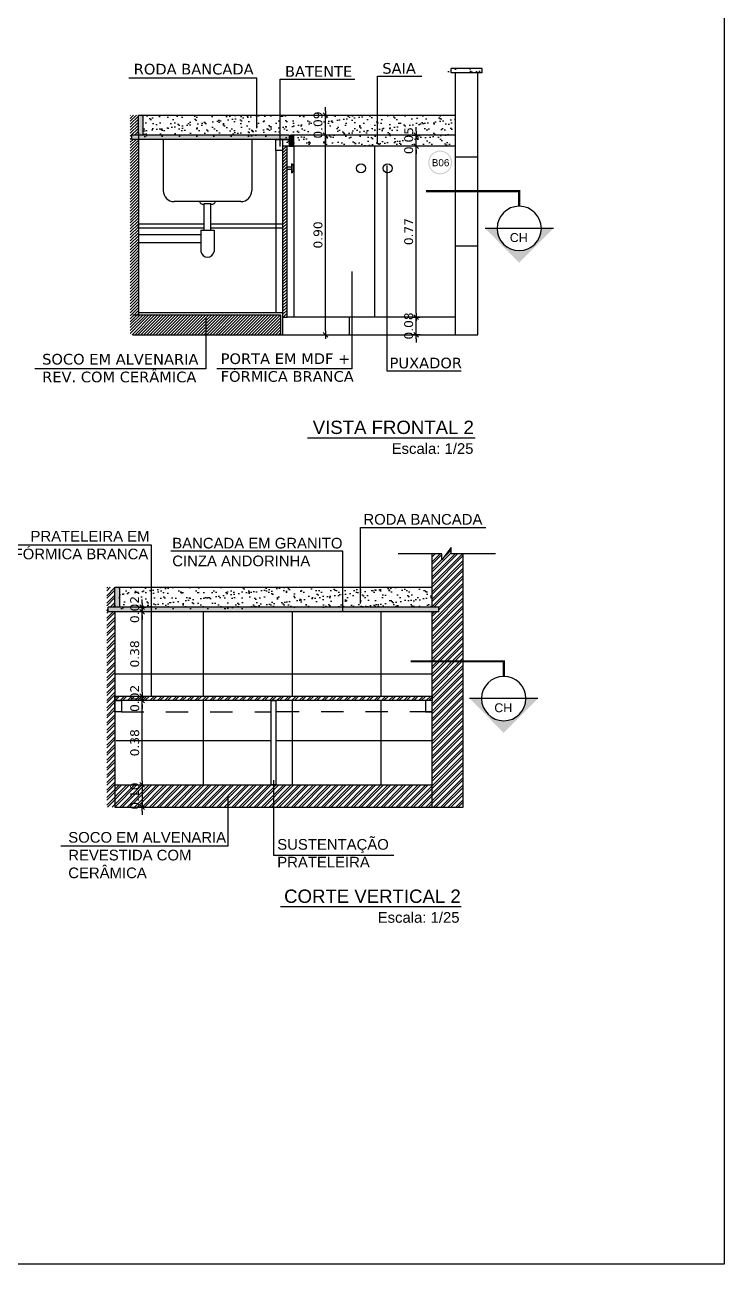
# Model space of a CAD drawing. Extents: x -36 to 357, y 137 to 237.
# Drawn here: x 10.5 to 13.65, y 143.8 to 149.38 of the extents above; entities that cross this region are included whole.
import ezdxf

# ---------------------------------------------------------------- set-up
doc = ezdxf.new("R2010")
doc.units = 0
doc.header["$LTSCALE"] = 0.01
doc.linetypes.add('DASHDOT', pattern=[25.4, 12.7, -6.35, 0, -6.35])
doc.linetypes.add('TRAÇO-2PTOS_P', pattern=[0.625, 0.25, -0.125, 0, -0.125, 0, -0.125])
doc.layers.get('0').update_dxf_attribs({"linetype": 'CONTINUOUS'})
doc.layers.get('DEFPOINTS').update_dxf_attribs({"linetype": 'CONTINUOUS'})
for name, color, linetype in [('01', 1, 'CONTINUOUS'), ('A-AREAS', 2, 'CONTINUOUS'), ('A-COTAS', 1, 'CONTINUOUS'), ('A-HACHURAPARED', 254, 'CONTINUOUS'), ('A-PISOS-IDEN', 9, 'CONTINUOUS'), ('A-SIMBO', 2, 'CONTINUOUS'), ('A-SOLEIRA', 1, 'CONTINUOUS'), ('AR-CORTE', 1, 'CONTINUOUS'), ('ARQ-CTA-1_025', 1, 'CONTINUOUS'), ('ARQ-EQP-VISTA', 1, 'CONTINUOUS'), ('ARQ-HTC', 9, 'CONTINUOUS'), ('ARQ-SMB-1_025', 1, 'CONTINUOUS'), ('ARQ-SMB-1_100', 1, 'CONTINUOUS'), ('ARQ-TXT-1_025', 2, 'CONTINUOUS'), ('ARQ_CORTE1', 3, 'CONTINUOUS')]:
    doc.layers.add(name, color=color, linetype=linetype)
doc.styles.add('A16-E50', font='arial.ttf', dxfattribs={"height": 0.08})
doc.styles.add('ESC-50-A20', font='arial.ttf', dxfattribs={"height": 0.1})
doc.styles.add('FNDE Texto Cota 0025', font='verdana.ttf', dxfattribs={"height": 0.04})
doc.dimstyles.new('FNDE 1-0025', dxfattribs={"dimscale": 5, "dimtxt": 0.04, "dimasz": 0.0035, "dimexe": 0.15, "dimexo": 0.15, "dimgap": 0.0025, "dimtad": 1, "dimzin": 1, "dimdsep": 46, "dimtxsty": 'FNDE Texto Cota 0025', "dimblk": 'tic', "dimcen": 0.015, "dimdle": 0.15, "dimse1": 1, "dimse2": 1, "dimclrd": 251, "dimclre": 251, "dimclrt": 256, "dimaunit": 1, "dimadec": 3, "dimazin": 0, "dimtfac": 1, "dimtix": 1, "dimtmove": 2, "dimatfit": 3, "dimfxl": 0.15, "dimtvp": 1, "dimtolj": 1, "dimtzin": 0, "dimarcsym": 0})
pattern_1 = [(217.5, (46.78146, -15.73474), (0.001600031, -0.048941324), [0, -0.038608, 0, -0.04318, 0, -0.041275]), (187.5, (46.78146, -15.73474), (-0.044952328, -0.07168251), [0, -0.020828, 0, -0.034798, 0, -0.013335]), (147.5, (46.8127, -15.73474), (-0.079099237, -0.000143718), [0, -0.0127, 0, -0.04572, 0, -0.05969]), (137.5, (46.8127, -15.73474), (-0.076355645, -0.022292932), [0, -0.00635, 0, -0.029972, 0, -0.03429])]

# ---------------------------------------------------------------- blocks, each defined once
blk = doc.blocks.new('tic')
at = {"color": 251}
for p, q in [((-1, 0), (1, 0)), ((0, -1), (0, 1))]:
    blk.add_line(p, q, dxfattribs=at)
blk.add_line((-0.6, -0.6), (0.6, 0.6))
blk = doc.blocks.new('*D33')
at = {"layer": 'ARQ-CTA-1_025', "color": 251, "lineweight": -2}
blk.add_line((11.0259, 145.9735), (11.0259, 146.3187), dxfattribs=at)
at = {"layer": 'DEFPOINTS', "color": 0}
for p in [(10.9031, 146.3362), (11.0259, 146.3362), (10.9031, 145.956)]:
    blk.add_point(p, dxfattribs=at)
at = {"layer": 'ARQ-CTA-1_025', "color": 251, "lineweight": -2, "xscale": 0.0175, "yscale": 0.0175, "zscale": 0.0175}
for p, rotation in [((11.0259, 146.3362), 90), ((11.0259, 145.956), 270)]:
    blk.add_blockref('tic', p, dxfattribs=dict(at, rotation=rotation))
at = {"layer": 'ARQ-CTA-1_025', "insert": (10.9924, 146.1461), "char_height": 0.04, "attachment_point": 5, "rotation": 90, "style": 'FNDE Texto Cota 0025'}
blk.add_mtext('\\A1;0.38', dxfattribs=at)
blk = doc.blocks.new('*D34')
at = {"layer": 'ARQ-CTA-1_025', "color": 251, "lineweight": -2}
for p, q in [((11.0259, 146.3737), (11.0259, 146.3912)), ((11.0259, 146.3362), (11.0259, 146.3562)), ((11.0259, 146.3187), (11.0259, 146.3012))]:
    blk.add_line(p, q, dxfattribs=at)
at = {"layer": 'DEFPOINTS', "color": 0}
for p in [(10.9031, 146.3562), (11.0259, 146.3562), (10.9031, 146.3362)]:
    blk.add_point(p, dxfattribs=at)
at = {"layer": 'ARQ-CTA-1_025', "color": 251, "lineweight": -2, "xscale": 0.0175, "yscale": 0.0175, "zscale": 0.0175}
for p, rotation in [((11.0259, 146.3562), 270), ((11.0259, 146.3362), 90)]:
    blk.add_blockref('tic', p, dxfattribs=dict(at, rotation=rotation))
at = {"layer": 'ARQ-CTA-1_025', "insert": (10.9925, 146.3462), "char_height": 0.04, "attachment_point": 5, "rotation": 90, "style": 'FNDE Texto Cota 0025'}
blk.add_mtext('\\A1;0.02', dxfattribs=at)
blk = doc.blocks.new('*D35')
at = {"layer": 'ARQ-CTA-1_025', "color": 251, "lineweight": -2}
blk.add_line((11.0259, 146.3737), (11.0259, 146.7189), dxfattribs=at)
at = {"layer": 'DEFPOINTS', "color": 0}
for p in [(10.9031, 146.7364), (11.0259, 146.7364), (10.9031, 146.3562)]:
    blk.add_point(p, dxfattribs=at)
at = {"layer": 'ARQ-CTA-1_025', "color": 251, "lineweight": -2, "xscale": 0.0175, "yscale": 0.0175, "zscale": 0.0175}
for p, rotation in [((11.0259, 146.7364), 90), ((11.0259, 146.3562), 270)]:
    blk.add_blockref('tic', p, dxfattribs=dict(at, rotation=rotation))
at = {"layer": 'ARQ-CTA-1_025', "insert": (10.9924, 146.5463), "char_height": 0.04, "attachment_point": 5, "rotation": 90, "style": 'FNDE Texto Cota 0025'}
blk.add_mtext('\\A1;0.38', dxfattribs=at)
blk = doc.blocks.new('*D36')
at = {"layer": 'ARQ-CTA-1_025', "color": 251, "lineweight": -2}
for p, q in [((11.0259, 145.9735), (11.0259, 145.991)), ((11.0259, 145.956), (11.0259, 145.856)), ((11.0259, 145.8385), (11.0259, 145.821))]:
    blk.add_line(p, q, dxfattribs=at)
at = {"layer": 'DEFPOINTS', "color": 0}
for p in [(10.9031, 145.956), (10.9031, 145.856), (11.0259, 145.856)]:
    blk.add_point(p, dxfattribs=at)
at = {"layer": 'ARQ-CTA-1_025', "color": 251, "lineweight": -2, "xscale": 0.0175, "yscale": 0.0175, "zscale": 0.0175}
for p, rotation in [((11.0259, 145.956), 270), ((11.0259, 145.856), 90)]:
    blk.add_blockref('tic', p, dxfattribs=dict(at, rotation=rotation))
at = {"layer": 'ARQ-CTA-1_025', "insert": (10.9925, 145.906), "char_height": 0.04, "attachment_point": 5, "rotation": 90, "style": 'FNDE Texto Cota 0025'}
blk.add_mtext('\\A1;0.10', dxfattribs=at)
blk = doc.blocks.new('FNDE-Ind Corte-1_025')
blk.add_hatch(color=251).paths.add_polyline_path([(242.4601, -6.2526), (242.5139, -6.2526, -1), (242.7139, -6.2526), (242.7678, -6.2526), (242.6139, -6.0987)])
at = {"color": 251, "linetype": 'Continuous'}
blk.add_line((242.7678, -6.2526), (242.4601, -6.2526), dxfattribs=at)
blk.add_circle((242.6139, -6.2526), 0.1, dxfattribs=at)
blk = doc.blocks.new('*D37')
at = {"layer": 'ARQ-CTA-1_025', "color": 251, "lineweight": -2}
for p, q in [((11.0259, 146.7739), (11.0259, 146.7914)), ((11.0259, 146.7364), (11.0259, 146.7564)), ((11.0259, 146.7189), (11.0259, 146.7014))]:
    blk.add_line(p, q, dxfattribs=at)
at = {"layer": 'DEFPOINTS', "color": 0}
for p in [(11.0259, 146.7564), (11.0581, 146.7564), (11.0581, 146.7364)]:
    blk.add_point(p, dxfattribs=at)
at = {"layer": 'ARQ-CTA-1_025', "color": 251, "lineweight": -2, "xscale": 0.0175, "yscale": 0.0175, "zscale": 0.0175}
for p, rotation in [((11.0259, 146.7564), 270), ((11.0259, 146.7364), 90)]:
    blk.add_blockref('tic', p, dxfattribs=dict(at, rotation=rotation))
at = {"layer": 'ARQ-CTA-1_025', "insert": (10.9925, 146.7464), "char_height": 0.04, "attachment_point": 5, "rotation": 90, "style": 'FNDE Texto Cota 0025'}
blk.add_mtext('\\A1;0.02', dxfattribs=at)
blk = doc.blocks.new('*D269')
at = {"layer": 'ARQ-CTA-1_025', "color": 251, "lineweight": -2}
blk.add_line((11.8521, 148.0013), (11.8521, 148.8663), dxfattribs=at)
at = {"layer": 'DEFPOINTS', "color": 0}
for p in [(11.8521, 148.8838), (11.9955, 148.8838), (11.9951, 147.9838)]:
    blk.add_point(p, dxfattribs=at)
at = {"layer": 'ARQ-CTA-1_025', "color": 251, "lineweight": -2, "xscale": 0.0175, "yscale": 0.0175, "zscale": 0.0175}
for p, rotation in [((11.8521, 148.8838), 90), ((11.8521, 147.9838), 270)]:
    blk.add_blockref('tic', p, dxfattribs=dict(at, rotation=rotation))
at = {"layer": 'ARQ-CTA-1_025', "insert": (11.8188, 148.4338), "char_height": 0.04, "attachment_point": 5, "rotation": 90, "style": 'FNDE Texto Cota 0025'}
blk.add_mtext('\\A1;0.90', dxfattribs=at)
blk = doc.blocks.new('*D270')
at = {"layer": 'ARQ-CTA-1_025', "color": 251, "lineweight": -2}
for p, q in [((11.8521, 148.9916), (11.8521, 149.0091)), ((11.8521, 148.8838), (11.8521, 148.9741)), ((11.8521, 148.8663), (11.8521, 148.8488))]:
    blk.add_line(p, q, dxfattribs=at)
at = {"layer": 'DEFPOINTS', "color": 0}
for p in [(11.8521, 148.9741), (11.9951, 148.9741), (11.9955, 148.8838)]:
    blk.add_point(p, dxfattribs=at)
at = {"layer": 'ARQ-CTA-1_025', "color": 251, "lineweight": -2, "xscale": 0.0175, "yscale": 0.0175, "zscale": 0.0175}
for p, rotation in [((11.8521, 148.9741), 270), ((11.8521, 148.8838), 90)]:
    blk.add_blockref('tic', p, dxfattribs=dict(at, rotation=rotation))
at = {"layer": 'ARQ-CTA-1_025', "insert": (11.8188, 148.9289), "char_height": 0.04, "attachment_point": 5, "rotation": 90, "style": 'FNDE Texto Cota 0025'}
blk.add_mtext('\\A1;0.09', dxfattribs=at)
blk = doc.blocks.new('*D273')
at = {"layer": 'ARQ-CTA-1_025', "color": 251, "lineweight": -2}
for p, q in [((12.2611, 148.0813), (12.2611, 148.0988)), ((12.2611, 147.9838), (12.2611, 148.0638)), ((12.2611, 147.9663), (12.2611, 147.9488))]:
    blk.add_line(p, q, dxfattribs=at)
at = {"layer": 'DEFPOINTS', "color": 0}
for p in [(12.2611, 148.0638), (12.4712, 148.0638), (12.4712, 147.9838)]:
    blk.add_point(p, dxfattribs=at)
at = {"layer": 'ARQ-CTA-1_025', "color": 251, "lineweight": -2, "xscale": 0.0175, "yscale": 0.0175, "zscale": 0.0175}
for p, rotation in [((12.2611, 148.0638), 270), ((12.2611, 147.9838), 90)]:
    blk.add_blockref('tic', p, dxfattribs=dict(at, rotation=rotation))
at = {"layer": 'ARQ-CTA-1_025', "insert": (12.2277, 148.0238), "char_height": 0.04, "attachment_point": 5, "rotation": 90, "style": 'FNDE Texto Cota 0025'}
blk.add_mtext('\\A1;0.08', dxfattribs=at)
blk = doc.blocks.new('*D274')
at = {"layer": 'ARQ-CTA-1_025', "color": 251, "lineweight": -2}
blk.add_line((12.2611, 148.0813), (12.2611, 148.8166), dxfattribs=at)
at = {"layer": 'DEFPOINTS', "color": 0}
for p in [(12.2611, 148.8341), (12.4212, 148.8341), (12.4212, 148.0638)]:
    blk.add_point(p, dxfattribs=at)
at = {"layer": 'ARQ-CTA-1_025', "color": 251, "lineweight": -2, "xscale": 0.0175, "yscale": 0.0175, "zscale": 0.0175}
for p, rotation in [((12.2611, 148.8341), 90), ((12.2611, 148.0638), 270)]:
    blk.add_blockref('tic', p, dxfattribs=dict(at, rotation=rotation))
at = {"layer": 'ARQ-CTA-1_025', "insert": (12.2278, 148.4489), "char_height": 0.04, "attachment_point": 5, "rotation": 90, "style": 'FNDE Texto Cota 0025'}
blk.add_mtext('\\A1;0.77', dxfattribs=at)
blk = doc.blocks.new('*D275')
at = {"layer": 'ARQ-CTA-1_025', "color": 251, "lineweight": -2}
for p, q in [((12.2611, 148.9013), (12.2611, 148.9188)), ((12.2611, 148.8341), (12.2611, 148.8838)), ((12.2611, 148.8166), (12.2611, 148.7991))]:
    blk.add_line(p, q, dxfattribs=at)
at = {"layer": 'DEFPOINTS', "color": 0}
for p in [(12.2611, 148.8838), (12.4712, 148.8838), (12.4212, 148.8341)]:
    blk.add_point(p, dxfattribs=at)
at = {"layer": 'ARQ-CTA-1_025', "color": 251, "lineweight": -2, "xscale": 0.0175, "yscale": 0.0175, "zscale": 0.0175}
for p, rotation in [((12.2611, 148.8838), 270), ((12.2611, 148.8341), 90)]:
    blk.add_blockref('tic', p, dxfattribs=dict(at, rotation=rotation))
at = {"layer": 'ARQ-CTA-1_025', "insert": (12.2278, 148.8589), "char_height": 0.04, "attachment_point": 5, "rotation": 90, "style": 'FNDE Texto Cota 0025'}
blk.add_mtext('\\A1;0.05', dxfattribs=at)

msp = doc.modelspace()

# ---------------------------------------------------------------- hatches: boundary and pattern name
at = {"ltscale": 10}
h = msp.add_hatch(dxfattribs=at)
h.set_pattern_fill('AR-SAND', color=252, scale=0.025, style=0)
h.set_pattern_definition([(37.5, (-4522.023543, 182.615492), (-0.00157483395, 0.04817059423), [0, -0.038, 0, -0.0425, 0, -0.040625]), (7.5, (-4522.02354, 182.61549), (0.0442444176, 0.0705536516), [0, -0.0205, 0, -0.03425, 0, -0.013125]), (327.5, (-4522.054293, 182.615492), (0.07785354654, 0.00014147634), [0, -0.0125, 0, -0.045, 0, -0.05875]), (317.5, (-4522.05429, 182.61549), (0.0751531651, 0.0219418891), [0, -0.00625, 0, -0.0295, 0, -0.03375])])
h.paths.add_polyline_path([(11.589, 148.8841), (11.0292, 148.8841), (11.0292, 148.8741), (11.589, 148.8741)])
h = msp.add_hatch(dxfattribs=at)
h.set_pattern_fill('AR-SAND', color=252, scale=0.025, style=0)
h.set_pattern_definition([(37.5, (-4522.12963, 180.48776), (-0.00157483395, 0.04817059423), [0, -0.038, 0, -0.0425, 0, -0.040625]), (7.5, (-4522.12963, 180.48776), (0.0442444176, 0.0705536516), [0, -0.0205, 0, -0.03425, 0, -0.013125]), (327.5, (-4522.16038, 180.48776), (0.07785354654, 0.00014147634), [0, -0.0125, 0, -0.045, 0, -0.05875]), (317.5, (-4522.16038, 180.48776), (0.0751531651, 0.0219418891), [0, -0.00625, 0, -0.0295, 0, -0.03375])])
h.paths.add_polyline_path([(11.4829, 146.7564), (10.9231, 146.7564), (10.9231, 146.7464), (11.4829, 146.7464)])
at = {"layer": '01'}
h = msp.add_hatch(dxfattribs=at)
h.set_pattern_fill('ANSI31', color=251, scale=0.003)
h.set_pattern_definition([(45, (20.635557, -28.1038595), (-0.0067351921, 0.0067351921), [])])
h.paths.add_polyline_path([(11.6492, 148.0738), (11.0092, 148.0738), (11.0092, 147.9838), (11.6492, 147.9838)])
h.paths.add_polyline_path([(11.0092, 148.2639), (11.0092, 148.4639), (11.0092, 148.8641), (10.9792, 148.8641), (10.9792, 148.8841), (11.0092, 148.8841), (11.0092, 148.9741), (10.9721, 148.9741), (10.9721, 147.9838), (11.0092, 147.9838)])
h = msp.add_hatch(dxfattribs=at)
h.set_pattern_fill('ANSI31', color=251, scale=0.003)
h.set_pattern_definition([(45, (34.989745, -27.511444), (-0.0067351921, 0.0067351921), [])])
h.paths.add_polyline_path([(11.6792, 148.8341), (11.6592, 148.8341), (11.6592, 148.0638), (11.6792, 148.0638)])
h = msp.add_hatch(dxfattribs=at)
h.set_pattern_fill('ANSI32', color=251, scale=0.0025)
h.set_pattern_definition([(45, (20.529468, -28.039308), (-0.0168379802, 0.0168379802), []), (45, (20.540694, -28.039308), (-0.0168379802, 0.0168379802), [])])
h.paths.add_polyline_path([(12.3331, 145.956), (10.9031, 145.956), (10.9031, 145.856), (12.3331, 145.856)])
h.paths.add_polyline_path([(12.4731, 146.9977), (12.4185, 146.9977), (12.4185, 147.0253), (12.3775, 146.9702), (12.3775, 146.9977), (12.3331, 146.9977), (12.3331, 146.7564), (12.3631, 146.7564), (12.3631, 146.7364), (12.3331, 146.7364), (12.3331, 145.856), (12.4731, 145.856)])
h.paths.add_polyline_path([(10.9031, 146.7364), (10.8731, 146.7364), (10.8731, 146.7564), (10.9031, 146.7564), (10.9031, 146.8464), (10.8667, 146.8464), (10.8667, 145.8565), (10.9031, 145.8565)])
h = msp.add_hatch(dxfattribs=at)
h.set_pattern_fill('ANSI32', color=251, scale=0.0025)
h.set_pattern_definition([(45, (17.169251, -29.675057), (-0.0168379802, 0.0168379802), []), (45, (17.180477, -29.675057), (-0.0168379802, 0.0168379802), [])])
h.paths.add_polyline_path([(12.3331, 146.3562), (10.9031, 146.3562), (10.9031, 146.3362), (12.3331, 146.3362)])
h.paths.add_polyline_path([(11.0345, 146.3183), (11.0345, 146.3733), (10.9476, 146.3733), (10.9476, 146.3183)], flags=9)
at = {"layer": 'A-AREAS'}
h = msp.add_hatch(dxfattribs=at)
h.set_pattern_fill('AR-SAND', color=252, scale=0.001)
h.set_pattern_definition([(37.5, (20.52947, -28.03931), (-0.001600031, 0.048941324), [0, -0.038608, 0, -0.04318, 0, -0.041275]), (7.5, (20.52947, -28.03931), (0.044952328, 0.07168251), [0, -0.020828, 0, -0.034798, 0, -0.013335]), (327.5, (20.498226, -28.03931), (0.079099237, 0.000143718), [0, -0.0127, 0, -0.04572, 0, -0.05969]), (317.5, (20.498226, -28.03931), (0.076355645, 0.022292932), [0, -0.00635, 0, -0.029972, 0, -0.03429])])
h.paths.add_polyline_path([(12.3331, 146.8464), (10.9181, 146.8464, -0.414214), (10.9231, 146.8414), (10.9231, 146.7564), (12.3331, 146.7564)])
h.paths.add_polyline_path([(11.0345, 146.7185), (11.0345, 146.7735), (10.9476, 146.7735), (10.9476, 146.7185)], flags=9)
at = {"layer": 'A-HACHURAPARED'}
h = msp.add_hatch(dxfattribs=at)
h.set_pattern_fill('AR-SAND', color=252, scale=0.001, angle=180)
h.set_pattern_definition([(217.5, (0.71671, -22.913027), (0.001600031, -0.048941324), [0, -0.038608, 0, -0.04318, 0, -0.041275]), (187.5, (0.71671, -22.913027), (-0.044952328, -0.07168251), [0, -0.020828, 0, -0.034798, 0, -0.013335]), (147.5, (0.747953, -22.913027), (-0.079099237, -0.000143718), [0, -0.0127, 0, -0.04572, 0, -0.05969]), (137.5, (0.74795, -22.913027), (-0.076355645, -0.022292932), [0, -0.00635, 0, -0.029972, 0, -0.03429])])
h.paths.add_polyline_path([(12.5592, 149.1838), (12.3792, 149.1838), (12.3792, 149.1638), (12.5592, 149.1638)])
h = msp.add_hatch(dxfattribs=at)
h.set_pattern_fill('AR-SAND', color=252, scale=0.001, angle=180)
h.set_pattern_definition(pattern_1)
h.paths.add_polyline_path([(12.4392, 148.9741), (11.0242, 148.9741, -0.414214), (11.0292, 148.9691), (11.0292, 148.8841), (11.6942, 148.8841), (12.4392, 148.8838)])
h.paths.add_polyline_path([(11.1406, 148.8462), (11.1406, 148.9012), (11.0537, 148.9012), (11.0537, 148.8462)], flags=9)
h = msp.add_hatch(dxfattribs=at)
h.set_pattern_fill('AR-SAND', color=252, scale=0.001, angle=180)
h.set_pattern_definition(pattern_1)
h.paths.add_polyline_path([(12.4392, 148.8838), (11.6642, 148.8841, -0.414214), (11.6692, 148.8791), (11.6692, 148.8391, -0.414214), (11.6642, 148.8341), (12.4392, 148.8341)])
at = {"layer": 'ARQ-HTC'}
for points in [[(11.0292, 148.9691, 0.414214), (11.0242, 148.9741), (11.0092, 148.9741), (11.0092, 148.8841), (11.0292, 148.8841)], [(11.7092, 148.8791, 0.414214), (11.7042, 148.8841), (11.6942, 148.8841), (11.6892, 148.8841), (11.6892, 148.8341), (11.7042, 148.8341, 0.414214), (11.7092, 148.8391)], [(10.9231, 146.8414, 0.414214), (10.9181, 146.8464), (10.9031, 146.8464), (10.9031, 146.7564), (10.9231, 146.7564)]]:
    msp.add_hatch(color=256, dxfattribs=at).paths.add_polyline_path(points)
h = msp.add_hatch(color=256, dxfattribs=at)
h.paths.add_polyline_path([(11.0092, 148.8841), (10.9842, 148.8841), (10.9842, 148.8641), (11.0092, 148.8641)])
h.paths.add_polyline_path([(10.9842, 148.8841), (10.9792, 148.8841), (10.9792, 148.8641), (10.9842, 148.8641)])
h.paths.add_polyline_path([(11.6892, 148.8841), (11.0092, 148.8841), (11.0092, 148.8641), (11.6892, 148.8641)])
h = msp.add_hatch(color=256, dxfattribs=at)
h.paths.add_polyline_path([(10.9031, 146.7564), (10.8731, 146.7564), (10.8731, 146.7364), (10.9031, 146.7364)])
h.paths.add_polyline_path([(12.3631, 146.7564), (10.9031, 146.7564), (10.9031, 146.7364), (12.3631, 146.7364)])
at = {"layer": 'ARQ-SMB-1_100'}
h = msp.add_hatch(color=252, dxfattribs=at)
edge = h.paths.add_edge_path()
edge.add_arc((12.3695, 148.7604), 0.0536, 0, 360)
edge = h.paths.add_edge_path(flags=17)
edge.add_arc((12.3695, 148.7604), 0.0489, 0, 360)

# ---------------------------------------------------------------- linework, layer by layer
at = {"color": 1}
for p, q in [((11.2854, 148.5841), (11.2854, 148.5841)), ((11.3554, 148.5841), (11.3554, 148.5841))]:
    msp.add_line(p, q, dxfattribs=at)
msp.add_lwpolyline([(5.2524, 153.781), (13.6504, 153.781), (13.6504, 143.7971), (5.2524, 143.7971)], close=True)
at = {"layer": '01', "ltscale": 10}
for p, q in [((11.0242, 148.9741), (12.4392, 148.9741)), ((10.9181, 146.8464), (12.3331, 146.8464))]:
    msp.add_line(p, q, dxfattribs=at)
at = {"layer": '01'}
for p, q in [((11.0092, 148.8941), (11.0092, 148.0738)), ((11.6292, 148.8141), (11.6292, 148.0838)), ((11.6892, 148.8341), (11.6792, 148.8341))]:
    msp.add_line(p, q, dxfattribs=at)
at = {"layer": '01', "color": 252}
for p, q in [((11.1204, 148.8641), (11.1204, 148.6341)), ((11.5204, 148.8641), (11.5204, 148.6341)), ((12.5392, 148.7838), (12.4392, 148.7838)), ((11.4704, 148.5841), (11.1704, 148.5841)), ((11.3054, 148.4558), (11.3054, 148.5741)), ((11.3354, 148.5741), (11.3054, 148.5741)), ((11.3354, 148.4558), (11.3354, 148.5741)), ((11.0092, 148.4358), (11.2904, 148.4358)), ((11.2904, 148.4558), (11.2904, 148.3591)), ((11.2904, 148.4558), (11.3504, 148.4558)), ((11.3504, 148.4558), (11.3504, 148.3591)), ((11.0092, 148.4004), (11.2904, 148.4004)), ((12.5392, 148.3838), (12.4392, 148.3838)), ((11.9592, 148.0638), (11.9592, 147.9838)), ((12.2592, 148.0638), (12.2592, 147.9838))]:
    msp.add_line(p, q, dxfattribs=at)
at = {"layer": '01', "color": 253}
for p, q in [((11.3031, 146.3562), (11.3031, 146.7364)), ((11.7031, 146.3562), (11.7031, 146.7364)), ((12.1031, 146.3562), (12.1031, 146.7364)), ((10.9031, 146.456), (12.3331, 146.456)), ((11.3031, 145.956), (11.3031, 146.3362)), ((11.7031, 145.956), (11.7031, 146.3362)), ((12.1031, 145.956), (12.1031, 146.3362)), ((10.9081, 146.156), (11.6081, 146.156)), ((11.6281, 146.156), (12.3331, 146.156))]:
    msp.add_line(p, q, dxfattribs=at)
at = {"layer": '01', "linetype": 'TRAÇO-2PTOS_P', "ltscale": 10}
for p, q in [((10.9331, 146.2862), (11.6081, 146.2862)), ((12.3331, 146.2862), (11.6281, 146.2862))]:
    msp.add_line(p, q, dxfattribs=at)
at = {"layer": '01'}
msp.add_lwpolyline([(11.6592, 148.8641), (11.6592, 148.8141), (11.6292, 148.8141), (11.6292, 148.8641), (11.6892, 148.8641)], dxfattribs=at)
at = {"layer": '01', "color": 251}
for points in [[(11.3054, 148.4639), (11.0092, 148.4639), (11.0092, 148.4839), (11.3054, 148.4839)], [(11.3354, 148.4839), (11.6592, 148.4839), (11.6592, 148.4639), (11.3354, 148.4639)]]:
    msp.add_lwpolyline(points, dxfattribs=at)
at = {"layer": '01', "linetype": 'TRAÇO-2PTOS_P', "ltscale": 10}
for points in [[(10.9331, 146.3362), (10.9331, 146.2862), (10.9031, 146.2862), (10.9031, 146.3362), (10.9331, 146.3362)], [(12.3031, 146.3362), (12.3031, 146.2862), (12.3331, 146.2862), (12.3331, 146.3362), (12.3031, 146.3362)]]:
    msp.add_lwpolyline(points, dxfattribs=at)
at = {"layer": '01', "color": 252}
for centre, radius, start, end in [((11.1704, 148.6341), 0.05, 180, 270), ((11.4704, 148.6341), 0.05, 270, 0), ((11.2988, 148.586), 0.0136, 188.131, 298.7389), ((11.3419, 148.586), 0.0136, 241.2611, 351.869), ((11.3204, 148.3646), 0.0305, 190.3889, 349.6111)]:
    msp.add_arc(centre, radius, start, end, dxfattribs=at)
at = {"layer": 'A-AREAS'}
msp.add_line((11.6792, 148.8341), (11.6592, 148.8341), dxfattribs=at)
for points in [[(11.6592, 148.0638), (11.6792, 148.0638), (11.6792, 148.8341), (11.6592, 148.8341)], [(12.3331, 146.3362), (10.9031, 146.3362), (10.9031, 146.3562), (12.3331, 146.3562)]]:
    msp.add_lwpolyline(points, close=True, dxfattribs=at)
at = {"layer": 'A-COTAS'}
for p, q in [((11.6991, 148.7542), (11.6991, 148.714)), ((11.7071, 148.7462), (11.7071, 148.722)), ((11.6991, 148.7391), (11.6792, 148.7391)), ((11.6991, 148.7291), (11.6792, 148.7291))]:
    msp.add_line(p, q, dxfattribs=at)
for centre in [(12.0128, 148.7341), (12.0128, 148.7341), (12.1328, 148.7341)]:
    msp.add_circle(centre, 0.0201, dxfattribs=at)
for centre, start, end in [((11.6991, 148.7462), 0, 90), ((11.6991, 148.722), 270, 0)]:
    msp.add_arc(centre, 0.008, start, end, dxfattribs=at)
at = {"layer": 'A-PISOS-IDEN', "color": 1}
for p, q in [((11.0092, 148.0838), (11.6592, 148.0838)), ((11.6592, 148.0638), (11.6592, 147.9838))]:
    msp.add_line(p, q, dxfattribs=at)
at = {"layer": 'A-SIMBO', "color": 2, "linetype": 'ByBlock'}
msp.add_lwpolyline([(12.6195, 146.9977), (12.4185, 146.9977), (12.4185, 147.0253), (12.3775, 146.9702), (12.3775, 146.9977), (12.1803, 146.9977)], dxfattribs=at)
at = {"layer": 'A-SOLEIRA'}
for p, q in [((11.7717, 147.5203), (12.5274, 147.5203)), ((11.6498, 145.408), (12.4645, 145.408))]:
    msp.add_line(p, q, dxfattribs=at)
at = {"layer": 'AR-CORTE', "color": 2}
for p, q in [((12.4392, 148.8838), (11.7042, 148.8841)), ((12.4392, 148.8341), (11.7042, 148.8341)), ((11.7092, 148.8341), (11.7092, 148.0638)), ((12.0742, 148.0638), (12.0742, 148.8341)), ((11.6592, 148.0838), (11.6592, 147.9838)), ((12.4392, 148.0638), (11.6792, 148.0638)), ((11.6492, 147.9838), (12.4392, 147.9838))]:
    msp.add_line(p, q, dxfattribs=at)
at = {"layer": 'ARQ-EQP-VISTA'}
msp.add_lwpolyline([(11.6281, 145.956), (11.6081, 145.956), (11.6081, 146.3362), (11.6281, 146.3362)], close=True, dxfattribs=at)
at = {"layer": 'ARQ-SMB-1_025', "color": 251, "linetype": 'DASHDOT', "ltscale": 0.15, "elevation": 0.0016}
msp.add_lwpolyline([(12.7261, 148.5632, 0.01, 0.01, 0), (12.7261, 148.6309, 0.01, 0.01, 0), (12.3058, 148.6309, 0, 0, 0)], format="xyseb", dxfattribs=at)
at = {"layer": 'ARQ-SMB-1_025', "color": 251, "linetype": 'DASHDOT', "ltscale": 0.15}
msp.add_lwpolyline([(12.6561, 146.4452, 0.01, 0.01, 0), (12.6561, 146.5129, 0.01, 0.01, 0), (12.2358, 146.5129, 0, 0, 0)], format="xyseb", dxfattribs=at)
at = {"layer": 'ARQ_CORTE1'}
for p, q in [((12.5592, 149.1838), (12.4192, 149.1838)), ((12.4192, 149.1638), (12.4192, 149.1838)), ((12.5592, 149.1638), (12.4192, 149.1638)), ((12.4392, 147.9838), (12.4392, 149.1638)), ((12.5392, 147.9838), (12.5392, 149.1638)), ((12.5592, 149.1638), (12.5592, 149.1838)), ((11.0092, 148.8841), (11.0092, 148.9741)), ((11.0092, 148.9741), (11.0242, 148.9741)), ((11.0292, 148.9691), (11.0292, 148.8841)), ((10.9792, 148.8641), (10.9792, 148.8841)), ((10.9842, 148.0738), (11.6492, 148.0738)), ((11.6492, 148.0738), (11.6492, 147.9838)), ((10.9842, 147.9838), (11.6492, 147.9838)), ((12.4392, 147.9838), (12.5392, 147.9838)), ((12.3331, 146.7564), (12.3331, 146.9977)), ((12.4731, 145.856), (12.4731, 146.9977)), ((10.9031, 146.7564), (10.9031, 146.8464)), ((10.9031, 146.8464), (10.9181, 146.8464)), ((10.9231, 146.8414), (10.9231, 146.7564)), ((10.8731, 146.7364), (10.8731, 146.7564)), ((10.9031, 146.7664), (10.9031, 146.7564)), ((10.9031, 146.7364), (10.9031, 145.856)), ((12.3331, 145.856), (12.3331, 146.7364)), ((12.3631, 146.7364), (12.3631, 146.7564)), ((10.9031, 145.956), (12.3331, 145.956)), ((10.9031, 145.856), (12.4731, 145.856))]:
    msp.add_line(p, q, dxfattribs=at)
at = {"layer": 'ARQ_CORTE1', "extrusion": (0, 0, -1)}
for p, q in [((11.6892, 148.8841), (10.9792, 148.8841)), ((11.6892, 148.8641), (10.9792, 148.8641)), ((12.3631, 146.7564), (10.8731, 146.7564)), ((12.3631, 146.7364), (10.8731, 146.7364))]:
    msp.add_line(p, q, dxfattribs=at)
at = {"layer": 'ARQ_CORTE1'}
msp.add_lwpolyline([(11.6892, 148.8841), (11.6892, 148.8341), (11.7042, 148.8341, 0.414214), (11.7092, 148.8391), (11.7092, 148.8791, 0.414214), (11.7042, 148.8841), (11.6942, 148.8841)], format="xyb", dxfattribs=at)
for centre in [(11.0242, 148.9691), (10.9181, 146.8414)]:
    msp.add_arc(centre, 0.005, 0, 90, dxfattribs=at)

# ---------------------------------------------------------------- block references
at = {"layer": 'ARQ-SMB-1_025', "xscale": -1, "rotation": 180}
for p in [(-229.8879, 142.2106, 0.0016), (-229.9578, 140.0926)]:
    msp.add_blockref('FNDE-Ind Corte-1_025', p, dxfattribs=at)

# ---------------------------------------------------------------- texts
at = {"layer": 'ARQ-SMB-1_100', "style": 'A16-E50'}
msp.add_attdef('B06', (12.3317, 148.7434), '', height=0.0319, dxfattribs=at)
at = {"layer": 'ARQ-TXT-1_025', "char_height": 0.048, "attachment_point": 1, "style": 'ESC-50-A20'}
for s, width, insert in [('{\\fVerdana|b0|i0|c0|p34;RODA BANCADA}', 0.570352, (10.9878, 149.2048)), ('{\\fVerdana|b0|i0|c0|p34;BATENTE}', 0.334211, (11.6698, 149.1943)), ('{\\fVerdana|b0|i0|c0|p34;SAIA}', 0.219004, (12.1087, 149.2084)), ('{\\fVerdana|b0|i0|c0|p34;SOCO EM ALVENARIA\\PREV. COM CERÂMICA}', 0.784807, (10.5749, 147.8981)), ('{\\fVerdana|b0|i0|c0|p34;PORTA EM MDF +\\PFÓRMICA BRANCA}', 0.691752, (11.38, 147.9004)), ('{\\fVerdana|b0|i0|c0|p34;PUXADOR}', 0.446092, (12.1416, 147.881))]:
    msp.add_mtext_dynamic_manual_height_columns(s, width=width, gutter_width=0.5, heights=[0], dxfattribs=dict(at, insert=insert))
at = {"layer": 'ARQ-TXT-1_025', "extrusion": (0, 0, -1), "char_height": 0.04, "width": 2.132044, "attachment_point": 1, "text_direction": (1, 0, 0), "style": 'ESC-50-A20'}
for insert in [(12.6836, 148.4021, 0.0016), (12.6137, 146.2841)]:
    msp.add_mtext('CH', dxfattribs=dict(at, insert=insert))
at = {"layer": 'ARQ-TXT-1_025', "color": 3, "attachment_point": 7, "style": 'ESC-50-A20'}
for s, insert, char_height, width in [('\\pi0.084993;VISTA FRONTAL 2', (11.7099, 147.5363, -0.9815), 0.06, 0.806794), ('\\pi0.22439;Escala: 1/25', (11.9264, 147.4469, 0.8006), 0.048, 0.585435), ('\\pi0.018936;CORTE VERTICAL 2', (11.647, 145.4241, -0.9815), 0.06, 0.806794), ('\\pi0.22439;Escala: 1/25', (11.8635, 145.3346, 0.8006), 0.048, 0.585435)]:
    msp.add_mtext(s, dxfattribs=dict(at, insert=insert, char_height=char_height, width=width))
at = {"layer": 'ARQ-TXT-1_025', "char_height": 0.048, "attachment_point": 1, "style": 'ESC-50-A20'}
for s, insert, width in [('RODA BANCADA', (12.0234, 147.1767), 0.589873), ('\\pi0.87274;\\P\\pi0.34641;PRATELEIRA EM \\P\\pi0.048688;MDF + FÓRMICA BRANCA', (10.176, 147.1806, -2.983), 0.932263), ('BANCADA EM GRANITO \\PCINZA ANDORINHA', (11.1616, 147.0694), 0.76311), ('SOCO EM ALVENARIA\\PREVESTIDA COM\\PCERÂMICA', (10.6927, 145.7441), 8.528178), ('SUSTENTAÇÃO\\PPRATELEIRA', (11.635, 145.7124), 8.528178)]:
    msp.add_mtext(s, dxfattribs=dict(at, insert=insert, width=width))

# ---------------------------------------------------------------- dimensions: what is measured, and where the dimension line sits
at = {"layer": 'ARQ-CTA-1_025'}
dim = msp.add_linear_dim(base=(11.8521, 148.9741), p1=(11.9955, 148.8838), p2=(11.9951, 148.9741), angle=90, text='0.09', dimstyle='FNDE 1-0025', dxfattribs=at)
dim.commit()
dim.dimension.update_dxf_attribs({"geometry": '*D270', "text_midpoint": (11.8188, 148.9289)})
for base, p1, p2, picture, middle in [((12.2611, 148.8838), (12.4212, 148.8341), (12.4712, 148.8838), '*D275', (12.2278, 148.8589)), ((11.8521, 148.8838), (11.9951, 147.9838), (11.9955, 148.8838), '*D269', (11.8188, 148.4338)), ((12.2611, 148.8341), (12.4212, 148.0638), (12.4212, 148.8341), '*D274', (12.2278, 148.4489)), ((12.2611, 148.0638), (12.4712, 147.9838), (12.4712, 148.0638), '*D273', (12.2277, 148.0238)), ((11.0259, 146.7564), (11.0581, 146.7364), (11.0581, 146.7564), '*D37', (10.9925, 146.7464)), ((11.0259, 146.7364), (10.9031, 146.3562), (10.9031, 146.7364), '*D35', (10.9924, 146.5463)), ((11.0259, 146.3562), (10.9031, 146.3362), (10.9031, 146.3562), '*D34', (10.9925, 146.3462)), ((11.0259, 146.3362), (10.9031, 145.956), (10.9031, 146.3362), '*D33', (10.9924, 146.1461)), ((11.0259, 145.856), (10.9031, 145.956), (10.9031, 145.856), '*D36', (10.9925, 145.906))]:
    dim = msp.add_linear_dim(base=base, p1=p1, p2=p2, angle=90, dimstyle='FNDE 1-0025', dxfattribs=at)
    dim.commit()
    dim.dimension.update_dxf_attribs({"geometry": picture, "text_midpoint": middle})

# ---------------------------------------------------------------- leaders
at = {"layer": 'ARQ-SMB-1_025', "ltscale": 10}
for points in [[(11.5435, 148.9154, -0.9815), (11.5435, 149.14, -0.9815), (10.966, 149.14, -0.9815)], [(11.6487, 148.832, -3.9645), (11.6487, 149.1362, -3.9645), (11.9842, 149.1362, -3.9645)], [(12.0863, 148.8446, -3.9645), (12.0863, 149.1488, -3.9645), (12.2868, 149.1488, -3.9645)], [(12.1288, 148.7467, -0.9623), (12.1288, 147.8224, -0.9623), (12.4643, 147.8224, -0.9623)], [(11.9711, 148.269, -0.9623), (11.9711, 147.8309, -0.9623), (11.3629, 147.8309, -0.9623)], [(11.3127, 148.06, -0.9623), (11.3127, 147.8312, -0.9623), (10.5416, 147.8312, -0.9623)], [(12.0102, 146.7738), (12.0102, 147.1154), (12.5761, 147.1154)], [(11.0678, 146.3585, -2.983), (11.0678, 147.0362, -2.983), (10.2022, 147.0362, -2.983)], [(11.9303, 146.7365), (11.9303, 147.0096), (11.1555, 147.0096)], [(11.6186, 145.9782), (11.6186, 145.6399), (12.1607, 145.6399)], [(11.4118, 145.9087, -0.943), (11.4118, 145.6799, -0.943), (10.6592, 145.6799, -0.943)]]:
    msp.add_leader(points, dimstyle='FNDE 1-0025', override={"dimlfac": 100, "dimclrd": 252, "dimclre": 252}, dxfattribs=at)

doc.saveas('drawing.dxf')
